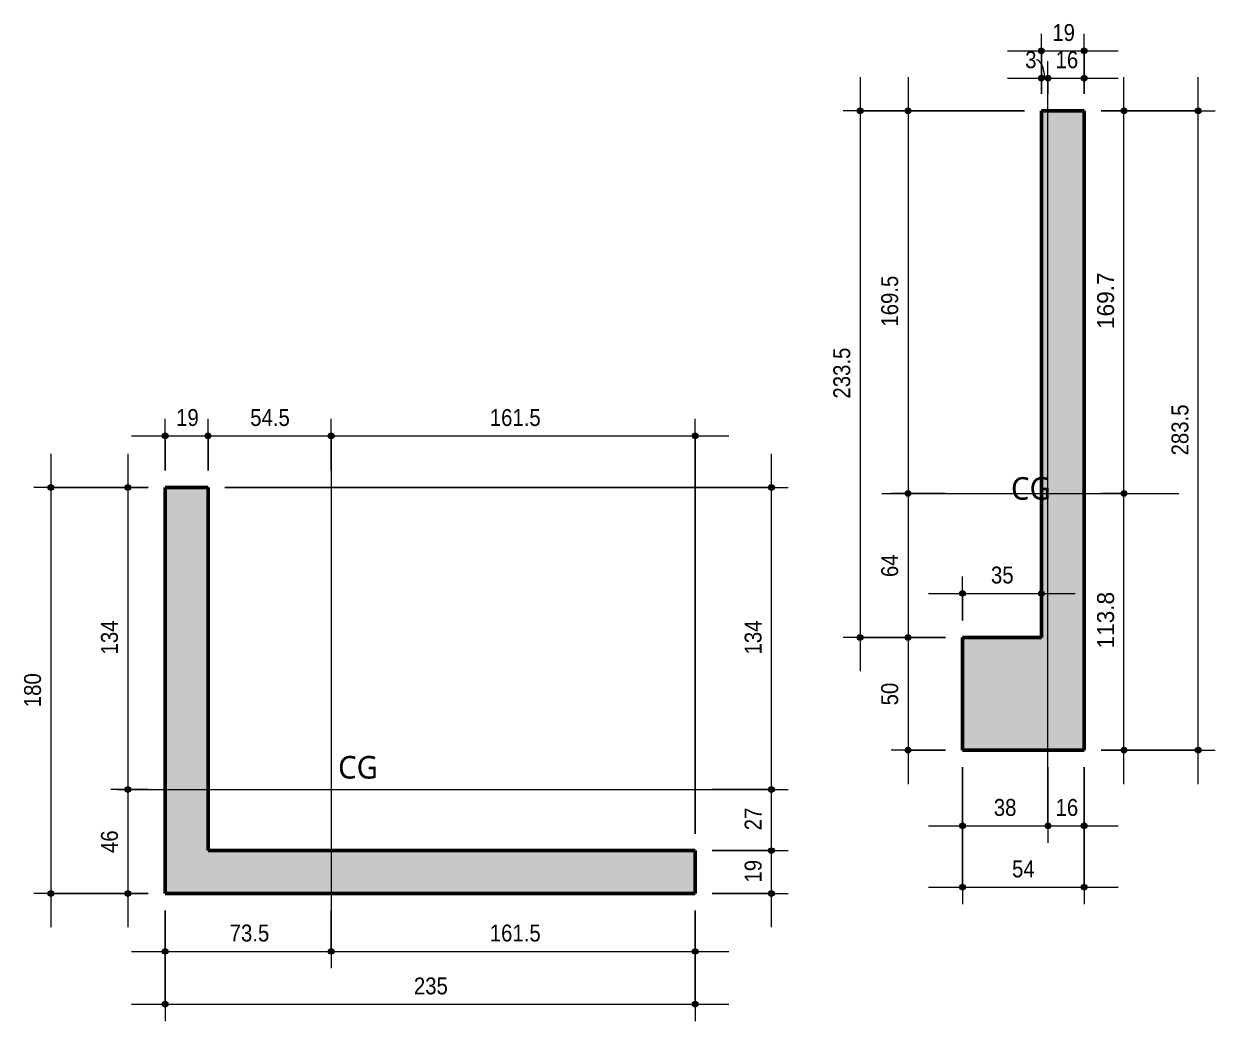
# Model space of a CAD drawing. Header units: centimetres. Extents: x -1968 to 25888, y -1244 to 84208.
# Drawn here: x 5383 to 5912, y 270 to 712 of the extents above; entities that cross this region are included whole.
import ezdxf

# ---------------------------------------------------------------- set-up
doc = ezdxf.new("R2010")
doc.units = ezdxf.units.CM
doc.linetypes.add('Hidden 1_5', pattern=[0.22, 0.15, -0.07])
for name, color, linetype, lineweight in [('A-ANNO-DIMS', 7, 'Continuous', 9), ('A-ANNO-DIMS-50', 7, 'Continuous', 9), ('G-ANNO-TEXT', 7, 'Continuous', 9), ('S-COLS', 7, 'Continuous', 18)]:
    doc.layers.add(name, color=color, linetype=linetype, lineweight=lineweight)
doc.layers.add('A-DETL', color=7, linetype='Continuous', lineweight=18, true_color=0x00a600)
doc.styles.add('Fira Sans', font='', dxfattribs={"width": 0.9, "height": 7.5})
doc.styles.add('Fira Sans_2', font='', dxfattribs={"height": 7.5})
doc.styles.add('Gadugi', font='gadugi.ttf', dxfattribs={"height": 10})
doc.styles.get('Fira Sans').set_extended_font_data('Fira Sans')
doc.styles.get('Fira Sans_2').set_extended_font_data('Fira Sans')
doc.dimstyles.new('PED_R80_1_5mm_ACIMA_As_ESQ__DEC_R00', dxfattribs={"dimscale": 30.48, "dimtxt": 10.229846, "dimasz": 0.328084, "dimexe": 0.246063, "dimexo": 0.246063, "dimgap": 0.049213, "dimtad": 1, "dimdec": 1, "dimrnd": 0.1, "dimdsep": 46, "dimtxsty": 'Fira Sans_2', "dimblk1": 'DOTSMALL', "dimblk2": 'DOTSMALL', "dimsah": 1, "dimcen": 0.09, "dimdle": 0.492126, "dimazin": 0, "dimtfac": 1, "dimtdec": 4, "dimtix": 1, "dimtmove": 0, "dimatfit": 3, "dimfxl": 1, "dimtvp": 1, "dimtolj": 1, "dimtzin": 0, "dimarcsym": 2})
doc.dimstyles.new('PED_R80_1_5mm_ACIMA_As_ESQ__R00_2', dxfattribs={"dimscale": 30.48, "dimtxt": 10.229846, "dimasz": 0.328084, "dimexe": 0.246063, "dimexo": 0.246063, "dimgap": 0.049213, "dimtad": 1, "dimdec": 1, "dimrnd": 0.5, "dimdsep": 46, "dimtxsty": 'Fira Sans', "dimblk1": 'DOTSMALL', "dimblk2": 'DOTSMALL', "dimsah": 1, "dimcen": 0.09, "dimdle": 0.492126, "dimazin": 0, "dimtfac": 1, "dimtdec": 4, "dimtix": 1, "dimtmove": 1, "dimatfit": 3, "dimfxl": 1, "dimtvp": 1, "dimtolj": 1, "dimtzin": 0, "dimarcsym": 2})
doc.dimstyles.new('PED_R80_1_5mm_ACIMA_As_ESQ__R00_3', dxfattribs={"dimscale": 30.48, "dimtxt": 10.229846, "dimasz": 0.328084, "dimexe": 0.246063, "dimexo": 0.246063, "dimgap": 0.049213, "dimtad": 1, "dimdec": 1, "dimrnd": 0.5, "dimdsep": 46, "dimtxsty": 'Fira Sans', "dimblk1": 'DOTSMALL', "dimblk2": 'DOTSMALL', "dimsah": 1, "dimcen": 0.09, "dimdle": 0.492126, "dimazin": 0, "dimtfac": 1, "dimtdec": 4, "dimtix": 1, "dimtmove": 0, "dimatfit": 3, "dimfxl": 1, "dimtvp": 1, "dimtolj": 1, "dimtzin": 0, "dimarcsym": 2})

# ---------------------------------------------------------------- blocks, each defined once
blk = doc.blocks.new('DIMBLOCK325-DT100 - DETALHE P3')
at = {"layer": 'A-ANNO-DIMS-50', "true_color": 0x000032}
h = blk.add_hatch(color=178, dxfattribs=at)
edge = h.paths.add_edge_path(flags=0)
edge.add_arc((5395.23, 506.75), 1.25, 0, 360)
h = blk.add_hatch(color=178, dxfattribs=at)
edge = h.paths.add_edge_path(flags=0)
edge.add_arc((5395.23, 326.75), 1.25, 0, 360)
at = {"layer": 'A-ANNO-DIMS-50', "color": 178, "true_color": 0x000032}
for p, q in [((5395.23, 521.75), (5395.23, 311.75)), ((5438.41, 506.75), (5387.73, 506.75)), ((5395.23, 506.75), (5438.41, 506.75)), ((5438.41, 326.75), (5387.73, 326.75)), ((5395.23, 326.75), (5438.41, 326.75))]:
    blk.add_line(p, q, dxfattribs=at)
for centre in [(5395.23, 506.75), (5395.23, 326.75)]:
    blk.add_circle(centre, 1.25, dxfattribs=at)
at = {"layer": 'A-ANNO-DIMS-50', "color": 0, "insert": (5383.34, 409.34), "char_height": 7.5, "width": 17.7842, "attachment_point": 1, "rotation": 90, "line_spacing_factor": 1.049215, "style": 'Fira Sans'}
blk.add_mtext('180', dxfattribs=at)
blk = doc.blocks.new('_DotSmall')
at = {"color": 0, "linetype": 'ByBlock', "const_width": 0.5}
blk.add_lwpolyline([(-0.0625, 0, 1), (0.0625, 0, 1)], format="xyb", close=True, dxfattribs=at)
blk = doc.blocks.new('DIMBLOCK326-DT100 - DETALHE P3')
at = {"layer": 'A-ANNO-DIMS-50', "true_color": 0x000032}
h = blk.add_hatch(color=178, dxfattribs=at)
edge = h.paths.add_edge_path(flags=0)
edge.add_arc((5429.33, 506.75), 1.25, 0, 360)
h = blk.add_hatch(color=178, dxfattribs=at)
edge = h.paths.add_edge_path(flags=0)
edge.add_arc((5429.33, 372.84), 1.25, 0, 360)
at = {"layer": 'A-ANNO-DIMS-50', "color": 178, "true_color": 0x000032}
for p, q in [((5429.33, 521.75), (5429.33, 372.84)), ((5438.41, 506.75), (5421.83, 506.75)), ((5429.33, 506.75), (5438.41, 506.75)), ((5438.41, 372.84), (5421.83, 372.84)), ((5429.33, 372.84), (5438.41, 372.84))]:
    blk.add_line(p, q, dxfattribs=at)
for centre in [(5429.33, 506.75), (5429.33, 372.84)]:
    blk.add_circle(centre, 1.25, dxfattribs=at)
at = {"layer": 'A-ANNO-DIMS-50', "color": 0, "insert": (5417.44, 432.71), "char_height": 7.5, "width": 16.9973, "attachment_point": 1, "rotation": 90, "line_spacing_factor": 1.049215, "style": 'Fira Sans'}
blk.add_mtext('134', dxfattribs=at)
blk = doc.blocks.new('DIMBLOCK327-DT100 - DETALHE P3')
at = {"layer": 'A-ANNO-DIMS-50', "true_color": 0x000032}
h = blk.add_hatch(color=178, dxfattribs=at)
edge = h.paths.add_edge_path(flags=0)
edge.add_arc((5429.33, 372.84), 1.25, 0, 360)
h = blk.add_hatch(color=178, dxfattribs=at)
edge = h.paths.add_edge_path(flags=0)
edge.add_arc((5429.33, 326.75), 1.25, 0, 360)
at = {"layer": 'A-ANNO-DIMS-50', "color": 178, "true_color": 0x000032}
for p, q in [((5438.41, 372.84), (5421.83, 372.84)), ((5429.33, 372.84), (5429.33, 311.75)), ((5429.33, 372.84), (5438.41, 372.84)), ((5438.41, 326.75), (5421.83, 326.75)), ((5429.33, 326.75), (5438.41, 326.75))]:
    blk.add_line(p, q, dxfattribs=at)
for centre in [(5429.33, 372.84), (5429.33, 326.75)]:
    blk.add_circle(centre, 1.25, dxfattribs=at)
at = {"layer": 'A-ANNO-DIMS-50', "color": 0, "insert": (5417.44, 344.68), "char_height": 7.5, "width": 12.2758, "attachment_point": 1, "rotation": 90, "line_spacing_factor": 1.049215, "style": 'Fira Sans'}
blk.add_mtext('46', dxfattribs=at)
blk = doc.blocks.new('DIMBLOCK328-DT100 - DETALHE P3')
at = {"layer": 'A-ANNO-DIMS-50', "true_color": 0x000032}
h = blk.add_hatch(color=178, dxfattribs=at)
edge = h.paths.add_edge_path(flags=0)
edge.add_arc((5445.91, 277.63), 1.25, 0, 360)
h = blk.add_hatch(color=178, dxfattribs=at)
edge = h.paths.add_edge_path(flags=0)
edge.add_arc((5680.91, 277.63), 1.25, 0, 360)
at = {"layer": 'A-ANNO-DIMS-50', "color": 178, "true_color": 0x000032}
for p, q in [((5445.91, 319.25), (5445.91, 270.13)), ((5445.91, 277.63), (5445.91, 319.25)), ((5680.91, 319.25), (5680.91, 270.13)), ((5680.91, 277.63), (5680.91, 319.25)), ((5430.91, 277.63), (5695.91, 277.63))]:
    blk.add_line(p, q, dxfattribs=at)
for centre in [(5445.91, 277.63), (5680.91, 277.63)]:
    blk.add_circle(centre, 1.25, dxfattribs=at)
at = {"layer": 'A-ANNO-DIMS-50', "color": 0, "insert": (5556.2, 289.51), "char_height": 7.5, "width": 17.312, "attachment_point": 1, "line_spacing_factor": 1.049215, "style": 'Fira Sans'}
blk.add_mtext('235', dxfattribs=at)
blk = doc.blocks.new('DIMBLOCK329-DT100 - DETALHE P3')
at = {"layer": 'A-ANNO-DIMS-50', "true_color": 0x000032}
h = blk.add_hatch(color=178, dxfattribs=at)
edge = h.paths.add_edge_path(flags=0)
edge.add_arc((5445.91, 301.07), 1.25, 0, 360)
h = blk.add_hatch(color=178, dxfattribs=at)
edge = h.paths.add_edge_path(flags=0)
edge.add_arc((5519.5, 301.07), 1.25, 0, 360)
at = {"layer": 'A-ANNO-DIMS-50', "color": 178, "true_color": 0x000032}
for p, q in [((5445.91, 319.25), (5445.91, 293.57)), ((5445.91, 301.07), (5445.91, 319.25)), ((5519.5, 319.25), (5519.5, 293.57)), ((5519.5, 301.07), (5519.5, 319.25)), ((5430.91, 301.07), (5519.5, 301.07))]:
    blk.add_line(p, q, dxfattribs=at)
for centre in [(5445.91, 301.07), (5519.5, 301.07)]:
    blk.add_circle(centre, 1.25, dxfattribs=at)
at = {"layer": 'A-ANNO-DIMS-50', "color": 0, "insert": (5474.51, 312.96), "char_height": 7.5, "width": 19.6728, "attachment_point": 1, "line_spacing_factor": 1.049215, "style": 'Fira Sans'}
blk.add_mtext('73.5', dxfattribs=at)
blk = doc.blocks.new('DIMBLOCK330-DT100 - DETALHE P3')
at = {"layer": 'A-ANNO-DIMS-50', "true_color": 0x000032}
h = blk.add_hatch(color=178, dxfattribs=at)
edge = h.paths.add_edge_path(flags=0)
edge.add_arc((5519.5, 301.07), 1.25, 0, 360)
h = blk.add_hatch(color=178, dxfattribs=at)
edge = h.paths.add_edge_path(flags=0)
edge.add_arc((5680.91, 301.07), 1.25, 0, 360)
at = {"layer": 'A-ANNO-DIMS-50', "color": 178, "true_color": 0x000032}
for p, q in [((5519.5, 319.25), (5519.5, 293.57)), ((5519.5, 301.07), (5519.5, 319.25)), ((5680.91, 319.25), (5680.91, 293.57)), ((5680.91, 301.07), (5680.91, 319.25)), ((5519.5, 301.07), (5695.91, 301.07))]:
    blk.add_line(p, q, dxfattribs=at)
for centre in [(5519.5, 301.07), (5680.91, 301.07)]:
    blk.add_circle(centre, 1.25, dxfattribs=at)
at = {"layer": 'A-ANNO-DIMS-50', "color": 0, "insert": (5589.85, 312.96), "char_height": 7.5, "width": 24.8664, "attachment_point": 1, "line_spacing_factor": 1.049215, "style": 'Fira Sans'}
blk.add_mtext('161.5', dxfattribs=at)
blk = doc.blocks.new('DIMBLOCK331-DT100 - DETALHE P3')
at = {"layer": 'A-ANNO-DIMS-50', "true_color": 0x000032}
h = blk.add_hatch(color=178, dxfattribs=at)
edge = h.paths.add_edge_path(flags=0)
edge.add_arc((5445.91, 529.64), 1.25, 0, 360)
h = blk.add_hatch(color=178, dxfattribs=at)
edge = h.paths.add_edge_path(flags=0)
edge.add_arc((5464.91, 529.64), 1.25, 0, 360)
at = {"layer": 'A-ANNO-DIMS-50', "color": 178, "true_color": 0x000032}
for p, q in [((5445.91, 514.25), (5445.91, 537.14)), ((5464.91, 514.25), (5464.91, 537.14)), ((5430.91, 529.64), (5464.91, 529.64)), ((5445.91, 529.64), (5445.91, 514.25)), ((5464.91, 529.64), (5464.91, 514.25))]:
    blk.add_line(p, q, dxfattribs=at)
for centre in [(5445.91, 529.64), (5464.91, 529.64)]:
    blk.add_circle(centre, 1.25, dxfattribs=at)
at = {"layer": 'A-ANNO-DIMS-50', "color": 0, "insert": (5450.76, 541.53), "char_height": 7.5, "width": 11.1741, "attachment_point": 1, "line_spacing_factor": 1.049215, "style": 'Fira Sans'}
blk.add_mtext('19', dxfattribs=at)
blk = doc.blocks.new('DIMBLOCK332-DT100 - DETALHE P3')
at = {"layer": 'A-ANNO-DIMS-50', "true_color": 0x000032}
h = blk.add_hatch(color=178, dxfattribs=at)
edge = h.paths.add_edge_path(flags=0)
edge.add_arc((5464.91, 529.64), 1.25, 0, 360)
h = blk.add_hatch(color=178, dxfattribs=at)
edge = h.paths.add_edge_path(flags=0)
edge.add_arc((5519.5, 529.64), 1.25, 0, 360)
at = {"layer": 'A-ANNO-DIMS-50', "color": 178, "true_color": 0x000032}
for p, q in [((5464.91, 514.25), (5464.91, 537.14)), ((5519.5, 514.25), (5519.5, 537.14)), ((5464.91, 529.64), (5519.5, 529.64)), ((5464.91, 529.64), (5464.91, 514.25)), ((5519.5, 529.64), (5519.5, 514.25))]:
    blk.add_line(p, q, dxfattribs=at)
for centre in [(5464.91, 529.64), (5519.5, 529.64)]:
    blk.add_circle(centre, 1.25, dxfattribs=at)
at = {"layer": 'A-ANNO-DIMS-50', "color": 0, "insert": (5483.62, 541.53), "char_height": 7.5, "width": 20.6171, "attachment_point": 1, "line_spacing_factor": 1.049215, "style": 'Fira Sans'}
blk.add_mtext('54.5', dxfattribs=at)
blk = doc.blocks.new('DIMBLOCK333-DT100 - DETALHE P3')
at = {"layer": 'A-ANNO-DIMS-50', "true_color": 0x000032}
h = blk.add_hatch(color=178, dxfattribs=at)
edge = h.paths.add_edge_path(flags=0)
edge.add_arc((5519.5, 529.64), 1.25, 0, 360)
h = blk.add_hatch(color=178, dxfattribs=at)
edge = h.paths.add_edge_path(flags=0)
edge.add_arc((5680.91, 529.64), 1.25, 0, 360)
at = {"layer": 'A-ANNO-DIMS-50', "color": 178, "true_color": 0x000032}
for p, q in [((5519.5, 514.25), (5519.5, 537.14)), ((5680.91, 353.25), (5680.91, 537.14)), ((5519.5, 529.64), (5695.91, 529.64)), ((5519.5, 529.64), (5519.5, 514.25)), ((5680.91, 529.64), (5680.91, 353.25))]:
    blk.add_line(p, q, dxfattribs=at)
for centre in [(5519.5, 529.64), (5680.91, 529.64)]:
    blk.add_circle(centre, 1.25, dxfattribs=at)
at = {"layer": 'A-ANNO-DIMS-50', "color": 0, "insert": (5589.85, 541.53), "char_height": 7.5, "width": 24.8664, "attachment_point": 1, "line_spacing_factor": 1.049215, "style": 'Fira Sans'}
blk.add_mtext('161.5', dxfattribs=at)
blk = doc.blocks.new('DIMBLOCK334-DT100 - DETALHE P3')
at = {"layer": 'A-ANNO-DIMS-50', "true_color": 0x000032}
h = blk.add_hatch(color=178, dxfattribs=at)
edge = h.paths.add_edge_path(flags=0)
edge.add_arc((5714.74, 345.75), 1.25, 0, 360)
h = blk.add_hatch(color=178, dxfattribs=at)
edge = h.paths.add_edge_path(flags=0)
edge.add_arc((5714.74, 326.75), 1.25, 0, 360)
at = {"layer": 'A-ANNO-DIMS-50', "color": 178, "true_color": 0x000032}
for p, q in [((5688.41, 345.75), (5722.24, 345.75)), ((5714.74, 345.75), (5688.41, 345.75)), ((5714.74, 311.75), (5714.74, 345.75)), ((5688.41, 326.75), (5722.24, 326.75)), ((5714.74, 326.75), (5688.41, 326.75))]:
    blk.add_line(p, q, dxfattribs=at)
for centre in [(5714.74, 345.75), (5714.74, 326.75)]:
    blk.add_circle(centre, 1.25, dxfattribs=at)
at = {"layer": 'A-ANNO-DIMS-50', "color": 0, "insert": (5702.86, 331.59), "char_height": 7.5, "width": 11.1741, "attachment_point": 1, "rotation": 90, "line_spacing_factor": 1.049215, "style": 'Fira Sans'}
blk.add_mtext('19', dxfattribs=at)
blk = doc.blocks.new('DIMBLOCK335-DT100 - DETALHE P3')
at = {"layer": 'A-ANNO-DIMS-50', "true_color": 0x000032}
h = blk.add_hatch(color=178, dxfattribs=at)
edge = h.paths.add_edge_path(flags=0)
edge.add_arc((5714.74, 372.84), 1.25, 0, 360)
h = blk.add_hatch(color=178, dxfattribs=at)
edge = h.paths.add_edge_path(flags=0)
edge.add_arc((5714.74, 345.75), 1.25, 0, 360)
at = {"layer": 'A-ANNO-DIMS-50', "color": 178, "true_color": 0x000032}
for p, q in [((5688.41, 372.84), (5722.24, 372.84)), ((5714.74, 372.84), (5688.41, 372.84)), ((5714.74, 345.75), (5714.74, 372.84)), ((5688.41, 345.75), (5722.24, 345.75)), ((5714.74, 345.75), (5688.41, 345.75))]:
    blk.add_line(p, q, dxfattribs=at)
for centre in [(5714.74, 372.84), (5714.74, 345.75)]:
    blk.add_circle(centre, 1.25, dxfattribs=at)
at = {"layer": 'A-ANNO-DIMS-50', "color": 0, "insert": (5702.86, 354.77), "char_height": 7.5, "width": 10.8594, "attachment_point": 1, "rotation": 90, "line_spacing_factor": 1.049215, "style": 'Fira Sans'}
blk.add_mtext('27', dxfattribs=at)
blk = doc.blocks.new('DIMBLOCK336-DT100 - DETALHE P3')
at = {"layer": 'A-ANNO-DIMS-50', "true_color": 0x000032}
h = blk.add_hatch(color=178, dxfattribs=at)
edge = h.paths.add_edge_path(flags=0)
edge.add_arc((5714.74, 506.75), 1.25, 0, 360)
h = blk.add_hatch(color=178, dxfattribs=at)
edge = h.paths.add_edge_path(flags=0)
edge.add_arc((5714.74, 372.84), 1.25, 0, 360)
at = {"layer": 'A-ANNO-DIMS-50', "color": 178, "true_color": 0x000032}
for p, q in [((5714.74, 372.84), (5714.74, 521.75)), ((5472.41, 506.75), (5722.24, 506.75)), ((5714.74, 506.75), (5472.41, 506.75)), ((5688.41, 372.84), (5722.24, 372.84)), ((5714.74, 372.84), (5688.41, 372.84))]:
    blk.add_line(p, q, dxfattribs=at)
for centre in [(5714.74, 506.75), (5714.74, 372.84)]:
    blk.add_circle(centre, 1.25, dxfattribs=at)
at = {"layer": 'A-ANNO-DIMS-50', "color": 0, "insert": (5702.86, 432.71), "char_height": 7.5, "width": 16.9973, "attachment_point": 1, "rotation": 90, "line_spacing_factor": 1.049215, "style": 'Fira Sans'}
blk.add_mtext('134', dxfattribs=at)
blk = doc.blocks.new('DIMBLOCK337-DT101 - DETALHE P4')
at = {"layer": 'A-ANNO-DIMS-50', "true_color": 0x000032}
h = blk.add_hatch(color=178, dxfattribs=at)
edge = h.paths.add_edge_path(flags=0)
edge.add_arc((5799.45, 329.52), 1.25, 0, 360)
h = blk.add_hatch(color=178, dxfattribs=at)
edge = h.paths.add_edge_path(flags=0)
edge.add_arc((5853.45, 329.52), 1.25, 0, 360)
at = {"layer": 'A-ANNO-DIMS-50', "color": 178, "true_color": 0x000032}
for p, q in [((5799.45, 382.75), (5799.45, 322.02)), ((5799.45, 329.52), (5799.45, 382.75)), ((5853.45, 382.75), (5853.45, 322.02)), ((5853.45, 329.52), (5853.45, 382.75)), ((5784.45, 329.52), (5868.45, 329.52))]:
    blk.add_line(p, q, dxfattribs=at)
for centre in [(5799.45, 329.52), (5853.45, 329.52)]:
    blk.add_circle(centre, 1.25, dxfattribs=at)
at = {"layer": 'A-ANNO-DIMS-50', "color": 0, "insert": (5821.46, 341.41), "char_height": 7.5, "width": 11.9611, "attachment_point": 1, "line_spacing_factor": 1.049215, "style": 'Fira Sans'}
blk.add_mtext('54', dxfattribs=at)
blk = doc.blocks.new('DIMBLOCK338-DT101 - DETALHE P4')
at = {"layer": 'A-ANNO-DIMS-50', "true_color": 0x000032}
h = blk.add_hatch(color=178, dxfattribs=at)
edge = h.paths.add_edge_path(flags=0)
edge.add_arc((5799.45, 356.76), 1.25, 0, 360)
h = blk.add_hatch(color=178, dxfattribs=at)
edge = h.paths.add_edge_path(flags=0)
edge.add_arc((5837.36, 356.76), 1.25, 0, 360)
at = {"layer": 'A-ANNO-DIMS-50', "color": 178, "true_color": 0x000032}
for p, q in [((5799.45, 382.75), (5799.45, 349.26)), ((5799.45, 356.76), (5799.45, 382.75)), ((5837.36, 382.75), (5837.36, 349.26)), ((5837.36, 356.76), (5837.36, 382.75)), ((5784.45, 356.76), (5837.36, 356.76))]:
    blk.add_line(p, q, dxfattribs=at)
for centre in [(5799.45, 356.76), (5837.36, 356.76)]:
    blk.add_circle(centre, 1.25, dxfattribs=at)
at = {"layer": 'A-ANNO-DIMS-50', "color": 0, "insert": (5813.35, 368.65), "char_height": 7.5, "width": 12.1184, "attachment_point": 1, "line_spacing_factor": 1.049215, "style": 'Fira Sans'}
blk.add_mtext('38', dxfattribs=at)
blk = doc.blocks.new('DIMBLOCK339-DT101 - DETALHE P4')
at = {"layer": 'A-ANNO-DIMS-50', "true_color": 0x000032}
h = blk.add_hatch(color=178, dxfattribs=at)
edge = h.paths.add_edge_path(flags=0)
edge.add_arc((5837.36, 356.76), 1.25, 0, 360)
h = blk.add_hatch(color=178, dxfattribs=at)
edge = h.paths.add_edge_path(flags=0)
edge.add_arc((5853.45, 356.76), 1.25, 0, 360)
at = {"layer": 'A-ANNO-DIMS-50', "color": 178, "true_color": 0x000032}
for p, q in [((5837.36, 382.75), (5837.36, 349.26)), ((5837.36, 356.76), (5837.36, 382.75)), ((5853.45, 382.75), (5853.45, 349.26)), ((5853.45, 356.76), (5853.45, 382.75)), ((5837.36, 356.76), (5868.45, 356.76))]:
    blk.add_line(p, q, dxfattribs=at)
for centre in [(5837.36, 356.76), (5853.45, 356.76)]:
    blk.add_circle(centre, 1.25, dxfattribs=at)
at = {"layer": 'A-ANNO-DIMS-50', "color": 0, "insert": (5840.74, 368.65), "char_height": 7.5, "width": 11.1741, "attachment_point": 1, "line_spacing_factor": 1.049215, "style": 'Fira Sans'}
blk.add_mtext('16', dxfattribs=at)
blk = doc.blocks.new('DIMBLOCK340-DT101 - DETALHE P4')
at = {"layer": 'A-ANNO-DIMS-50', "true_color": 0x000032}
h = blk.add_hatch(color=178, dxfattribs=at)
edge = h.paths.add_edge_path(flags=0)
edge.add_arc((5904.02, 673.75), 1.25, 0, 360)
h = blk.add_hatch(color=178, dxfattribs=at)
edge = h.paths.add_edge_path(flags=0)
edge.add_arc((5904.02, 390.25), 1.25, 0, 360)
at = {"layer": 'A-ANNO-DIMS-50', "color": 178, "true_color": 0x000032}
for p, q in [((5904.02, 375.25), (5904.02, 688.75)), ((5860.95, 673.75), (5911.52, 673.75)), ((5904.02, 673.75), (5860.95, 673.75)), ((5860.95, 390.25), (5911.52, 390.25)), ((5904.02, 390.25), (5860.95, 390.25))]:
    blk.add_line(p, q, dxfattribs=at)
for centre in [(5904.02, 673.75), (5904.02, 390.25)]:
    blk.add_circle(centre, 1.25, dxfattribs=at)
at = {"layer": 'A-ANNO-DIMS-50', "color": 0, "insert": (5892.14, 520.98), "char_height": 7.5, "width": 26.4402, "attachment_point": 1, "rotation": 90, "line_spacing_factor": 1.049215, "style": 'Fira Sans'}
blk.add_mtext('283.5', dxfattribs=at)
blk = doc.blocks.new('DIMBLOCK341-DT101 - DETALHE P4')
at = {"layer": 'A-ANNO-DIMS-50'}
h = blk.add_hatch(color=256, dxfattribs=at)
edge = h.paths.add_edge_path(flags=0)
edge.add_arc((5871.07, 504.05), 1.25, 0, 360)
h = blk.add_hatch(color=256, dxfattribs=at)
edge = h.paths.add_edge_path(flags=0)
edge.add_arc((5871.07, 390.25), 1.25, 0, 360)
for p, q in [((5860.95, 504.05), (5878.57, 504.05)), ((5871.07, 504.05), (5860.95, 504.05)), ((5871.07, 375.25), (5871.07, 504.05)), ((5860.95, 390.25), (5878.57, 390.25)), ((5871.07, 390.25), (5860.95, 390.25))]:
    blk.add_line(p, q, dxfattribs=at)
for centre in [(5871.07, 504.05), (5871.07, 390.25)]:
    blk.add_circle(centre, 1.25, dxfattribs=at)
at = {"layer": 'A-ANNO-DIMS-50', "color": 0, "insert": (5859.18, 435.35), "char_height": 7.5, "width": 28.3288, "attachment_point": 1, "rotation": 90, "line_spacing_factor": 1.049215, "style": 'Fira Sans_2'}
blk.add_mtext('113.8', dxfattribs=at)
blk = doc.blocks.new('DIMBLOCK342-DT101 - DETALHE P4')
at = {"layer": 'A-ANNO-DIMS-50'}
h = blk.add_hatch(color=256, dxfattribs=at)
edge = h.paths.add_edge_path(flags=0)
edge.add_arc((5871.07, 673.75), 1.25, 0, 360)
h = blk.add_hatch(color=256, dxfattribs=at)
edge = h.paths.add_edge_path(flags=0)
edge.add_arc((5871.07, 504.05), 1.25, 0, 360)
for p, q in [((5871.07, 504.05), (5871.07, 688.75)), ((5860.95, 673.75), (5878.57, 673.75)), ((5871.07, 673.75), (5860.95, 673.75)), ((5860.95, 504.05), (5878.57, 504.05)), ((5871.07, 504.05), (5860.95, 504.05))]:
    blk.add_line(p, q, dxfattribs=at)
for centre in [(5871.07, 673.75), (5871.07, 504.05)]:
    blk.add_circle(centre, 1.25, dxfattribs=at)
at = {"layer": 'A-ANNO-DIMS-50', "color": 0, "insert": (5859.18, 577.03), "char_height": 7.5, "width": 28.4862, "attachment_point": 1, "rotation": 90, "line_spacing_factor": 1.049215, "style": 'Fira Sans_2'}
blk.add_mtext('169.7', dxfattribs=at)
blk = doc.blocks.new('DIMBLOCK343-DT101 - DETALHE P4')
at = {"layer": 'A-ANNO-DIMS-50', "true_color": 0x000032}
h = blk.add_hatch(color=178, dxfattribs=at)
edge = h.paths.add_edge_path(flags=0)
edge.add_arc((5775.31, 673.75), 1.25, 0, 360)
h = blk.add_hatch(color=178, dxfattribs=at)
edge = h.paths.add_edge_path(flags=0)
edge.add_arc((5775.31, 504.05), 1.25, 0, 360)
at = {"layer": 'A-ANNO-DIMS-50', "color": 178, "true_color": 0x000032}
for p, q in [((5775.31, 688.75), (5775.31, 504.05)), ((5826.95, 673.75), (5767.81, 673.75)), ((5775.31, 673.75), (5826.95, 673.75)), ((5791.95, 504.05), (5767.81, 504.05)), ((5775.31, 504.05), (5791.95, 504.05))]:
    blk.add_line(p, q, dxfattribs=at)
for centre in [(5775.31, 673.75), (5775.31, 504.05)]:
    blk.add_circle(centre, 1.25, dxfattribs=at)
at = {"layer": 'A-ANNO-DIMS-50', "color": 0, "insert": (5763.43, 578.08), "char_height": 7.5, "width": 25.9681, "attachment_point": 1, "rotation": 90, "line_spacing_factor": 1.049215, "style": 'Fira Sans'}
blk.add_mtext('169.5', dxfattribs=at)
blk = doc.blocks.new('DIMBLOCK344-DT101 - DETALHE P4')
at = {"layer": 'A-ANNO-DIMS-50', "true_color": 0x000032}
h = blk.add_hatch(color=178, dxfattribs=at)
edge = h.paths.add_edge_path(flags=0)
edge.add_arc((5775.31, 504.05), 1.25, 0, 360)
h = blk.add_hatch(color=178, dxfattribs=at)
edge = h.paths.add_edge_path(flags=0)
edge.add_arc((5775.31, 440.25), 1.25, 0, 360)
at = {"layer": 'A-ANNO-DIMS-50', "color": 178, "true_color": 0x000032}
for p, q in [((5791.95, 504.05), (5767.81, 504.05)), ((5775.31, 504.05), (5775.31, 440.25)), ((5775.31, 504.05), (5791.95, 504.05)), ((5791.95, 440.25), (5767.81, 440.25)), ((5775.31, 440.25), (5791.95, 440.25))]:
    blk.add_line(p, q, dxfattribs=at)
for centre in [(5775.31, 504.05), (5775.31, 440.25)]:
    blk.add_circle(centre, 1.25, dxfattribs=at)
at = {"layer": 'A-ANNO-DIMS-50', "color": 0, "insert": (5763.43, 467.04), "char_height": 7.5, "width": 12.2758, "attachment_point": 1, "rotation": 90, "line_spacing_factor": 1.049215, "style": 'Fira Sans'}
blk.add_mtext('64', dxfattribs=at)
blk = doc.blocks.new('DIMBLOCK345-DT101 - DETALHE P4')
at = {"layer": 'A-ANNO-DIMS-50', "true_color": 0x000032}
h = blk.add_hatch(color=178, dxfattribs=at)
edge = h.paths.add_edge_path(flags=0)
edge.add_arc((5775.31, 440.25), 1.25, 0, 360)
h = blk.add_hatch(color=178, dxfattribs=at)
edge = h.paths.add_edge_path(flags=0)
edge.add_arc((5775.31, 390.25), 1.25, 0, 360)
at = {"layer": 'A-ANNO-DIMS-50', "color": 178, "true_color": 0x000032}
for p, q in [((5791.95, 440.25), (5767.81, 440.25)), ((5775.31, 440.25), (5775.31, 375.25)), ((5775.31, 440.25), (5791.95, 440.25)), ((5791.95, 390.25), (5767.81, 390.25)), ((5775.31, 390.25), (5791.95, 390.25))]:
    blk.add_line(p, q, dxfattribs=at)
for centre in [(5775.31, 440.25), (5775.31, 390.25)]:
    blk.add_circle(centre, 1.25, dxfattribs=at)
at = {"layer": 'A-ANNO-DIMS-50', "color": 0, "insert": (5763.43, 410.14), "char_height": 7.5, "width": 12.2758, "attachment_point": 1, "rotation": 90, "line_spacing_factor": 1.049215, "style": 'Fira Sans'}
blk.add_mtext('50', dxfattribs=at)
blk = doc.blocks.new('DIMBLOCK346-DT101 - DETALHE P4')
at = {"layer": 'A-ANNO-DIMS-50', "true_color": 0x000032}
h = blk.add_hatch(color=178, dxfattribs=at)
edge = h.paths.add_edge_path(flags=0)
edge.add_arc((5834.45, 688.28), 1.25, 0, 360)
h = blk.add_hatch(color=178, dxfattribs=at)
edge = h.paths.add_edge_path(flags=0)
edge.add_arc((5837.36, 688.28), 1.25, 0, 360)
at = {"layer": 'A-ANNO-DIMS-50', "color": 178, "true_color": 0x000032}
for p, q in [((5834.45, 681.25), (5834.45, 695.78)), ((5837.36, 681.25), (5837.36, 695.78)), ((5819.45, 688.28), (5837.36, 688.28)), ((5834.45, 688.28), (5834.45, 681.25)), ((5837.36, 688.28), (5837.36, 681.25))]:
    blk.add_line(p, q, dxfattribs=at)
for centre in [(5834.45, 688.28), (5837.36, 688.28)]:
    blk.add_circle(centre, 1.25, dxfattribs=at)
blk.add_ellipse((5832.12, 688.28), major_axis=(0, 8.06), ratio=0.468645, start_param=4.712389, end_param=6.283185, dxfattribs=at)
at = {"layer": 'A-ANNO-DIMS-50', "color": 0, "insert": (5827.27, 700.17), "char_height": 7.5, "width": 5.8231, "attachment_point": 1, "line_spacing_factor": 1.049215, "style": 'Fira Sans'}
blk.add_mtext('3', dxfattribs=at)
blk = doc.blocks.new('DIMBLOCK347-DT101 - DETALHE P4')
at = {"layer": 'A-ANNO-DIMS-50', "true_color": 0x000032}
h = blk.add_hatch(color=178, dxfattribs=at)
edge = h.paths.add_edge_path(flags=0)
edge.add_arc((5837.36, 688.28), 1.25, 0, 360)
h = blk.add_hatch(color=178, dxfattribs=at)
edge = h.paths.add_edge_path(flags=0)
edge.add_arc((5853.45, 688.28), 1.25, 0, 360)
at = {"layer": 'A-ANNO-DIMS-50', "color": 178, "true_color": 0x000032}
for p, q in [((5837.36, 681.25), (5837.36, 695.78)), ((5853.45, 681.25), (5853.45, 695.78)), ((5837.36, 688.28), (5868.45, 688.28)), ((5837.36, 688.28), (5837.36, 681.25)), ((5853.45, 688.28), (5853.45, 681.25))]:
    blk.add_line(p, q, dxfattribs=at)
for centre in [(5837.36, 688.28), (5853.45, 688.28)]:
    blk.add_circle(centre, 1.25, dxfattribs=at)
at = {"layer": 'A-ANNO-DIMS-50', "color": 0, "insert": (5840.74, 700.17), "char_height": 7.5, "width": 11.1741, "attachment_point": 1, "line_spacing_factor": 1.049215, "style": 'Fira Sans'}
blk.add_mtext('16', dxfattribs=at)
blk = doc.blocks.new('DIMBLOCK348-DT101 - DETALHE P4')
at = {"layer": 'A-ANNO-DIMS-50', "true_color": 0x000032}
h = blk.add_hatch(color=178, dxfattribs=at)
edge = h.paths.add_edge_path(flags=0)
edge.add_arc((5834.45, 700.34), 1.25, 0, 360)
h = blk.add_hatch(color=178, dxfattribs=at)
edge = h.paths.add_edge_path(flags=0)
edge.add_arc((5853.45, 700.34), 1.25, 0, 360)
at = {"layer": 'A-ANNO-DIMS-50', "color": 178, "true_color": 0x000032}
for p, q in [((5834.45, 681.25), (5834.45, 707.84)), ((5853.45, 681.25), (5853.45, 707.84)), ((5819.45, 700.34), (5868.45, 700.34)), ((5834.45, 700.34), (5834.45, 681.25)), ((5853.45, 700.34), (5853.45, 681.25))]:
    blk.add_line(p, q, dxfattribs=at)
for centre in [(5834.45, 700.34), (5853.45, 700.34)]:
    blk.add_circle(centre, 1.25, dxfattribs=at)
at = {"layer": 'A-ANNO-DIMS-50', "color": 0, "insert": (5839.29, 712.23), "char_height": 7.5, "width": 11.1741, "attachment_point": 1, "line_spacing_factor": 1.049215, "style": 'Fira Sans'}
blk.add_mtext('19', dxfattribs=at)
blk = doc.blocks.new('DIMBLOCK349-DT101 - DETALHE P4')
at = {"layer": 'A-ANNO-DIMS-50', "true_color": 0x000032}
h = blk.add_hatch(color=178, dxfattribs=at)
edge = h.paths.add_edge_path(flags=0)
edge.add_arc((5799.45, 459.81), 1.25, 0, 360)
h = blk.add_hatch(color=178, dxfattribs=at)
edge = h.paths.add_edge_path(flags=0)
edge.add_arc((5834.45, 459.81), 1.25, 0, 360)
at = {"layer": 'A-ANNO-DIMS-50', "color": 178, "true_color": 0x000032}
for p, q in [((5799.45, 447.75), (5799.45, 467.31)), ((5834.45, 454.08), (5834.45, 467.31)), ((5784.45, 459.81), (5849.45, 459.81)), ((5799.45, 459.81), (5799.45, 447.75)), ((5834.45, 459.81), (5834.45, 454.08))]:
    blk.add_line(p, q, dxfattribs=at)
for centre in [(5799.45, 459.81), (5834.45, 459.81)]:
    blk.add_circle(centre, 1.25, dxfattribs=at)
at = {"layer": 'A-ANNO-DIMS-50', "color": 0, "insert": (5812.09, 471.7), "char_height": 7.5, "width": 11.6463, "attachment_point": 1, "line_spacing_factor": 1.049215, "style": 'Fira Sans'}
blk.add_mtext('35', dxfattribs=at)
blk = doc.blocks.new('DIMBLOCK350-DT101 - DETALHE P4')
at = {"layer": 'A-ANNO-DIMS-50', "true_color": 0x000032}
h = blk.add_hatch(color=178, dxfattribs=at)
edge = h.paths.add_edge_path(flags=0)
edge.add_arc((5754.06, 673.75), 1.25, 0, 360)
h = blk.add_hatch(color=178, dxfattribs=at)
edge = h.paths.add_edge_path(flags=0)
edge.add_arc((5754.06, 440.25), 1.25, 0, 360)
at = {"layer": 'A-ANNO-DIMS-50', "color": 178, "true_color": 0x000032}
for p, q in [((5754.06, 688.75), (5754.06, 425.25)), ((5826.95, 673.75), (5746.56, 673.75)), ((5754.06, 673.75), (5826.95, 673.75)), ((5791.95, 440.25), (5746.56, 440.25)), ((5754.06, 440.25), (5791.95, 440.25))]:
    blk.add_line(p, q, dxfattribs=at)
for centre in [(5754.06, 673.75), (5754.06, 440.25)]:
    blk.add_circle(centre, 1.25, dxfattribs=at)
at = {"layer": 'A-ANNO-DIMS-50', "color": 0, "insert": (5742.18, 546.18), "char_height": 7.5, "width": 25.9681, "attachment_point": 1, "rotation": 90, "line_spacing_factor": 1.049215, "style": 'Fira Sans'}
blk.add_mtext('233.5', dxfattribs=at)

msp = doc.modelspace()

# ---------------------------------------------------------------- hatches: boundary and pattern name
at = {"layer": 'S-COLS', "true_color": 0xc0c0c0}
for points in [[(5799.45, 390.25), (5853.45, 390.25), (5853.45, 673.75), (5834.45, 673.75), (5834.45, 440.25), (5799.45, 440.25)], [(5445.91, 326.75), (5680.91, 326.75), (5680.91, 345.75), (5464.91, 345.75), (5464.91, 506.75), (5445.91, 506.75), (5445.91, 345.75)]]:
    msp.add_hatch(color=9, dxfattribs=at).paths.add_polyline_path(points, flags=0)

# ---------------------------------------------------------------- linework, layer by layer
at = {"layer": 'A-DETL', "color": 7, "linetype": 'Hidden 1_5'}
for p, q in [((5837.36, 363.25), (5837.36, 693.25)), ((5519.5, 515.75), (5519.5, 313.75)), ((5763.75, 504.05), (5895.45, 504.05)), ((5424.91, 372.84), (5702.69, 372.84))]:
    msp.add_line(p, q, dxfattribs=at)
at = {"layer": 'S-COLS', "lineweight": 50}
for p, q in [((5834.45, 440.25), (5834.45, 673.75)), ((5834.45, 673.75), (5853.45, 673.75)), ((5853.45, 673.75), (5853.45, 390.25)), ((5445.91, 326.75), (5445.91, 506.75)), ((5445.91, 506.75), (5464.91, 506.75)), ((5464.91, 506.75), (5464.91, 345.75)), ((5799.45, 390.25), (5799.45, 440.25)), ((5799.45, 440.25), (5834.45, 440.25)), ((5853.45, 390.25), (5799.45, 390.25)), ((5464.91, 345.75), (5680.91, 345.75)), ((5680.91, 345.75), (5680.91, 326.75)), ((5680.91, 326.75), (5445.91, 326.75))]:
    msp.add_line(p, q, dxfattribs=at)

# ---------------------------------------------------------------- texts
at = {"layer": 'G-ANNO-TEXT', "char_height": 10, "width": 22.8481, "attachment_point": 1, "style": 'Gadugi'}
for insert in [(5820.96, 511.35), (5522.57, 387.7)]:
    msp.add_mtext('CG', dxfattribs=dict(at, insert=insert))

# ---------------------------------------------------------------- dimensions: what is measured, and where the dimension line sits
at = {"layer": 'A-ANNO-DIMS', "color": 178, "true_color": 0x000032}
for base, p1, p2, override, picture, middle in [((5853.45, 700.34), (5834.45, 673.75), (5853.45, 673.75), {"dimpost": '<>', "dimfxl": 19}, 'DIMBLOCK348-DT101 - DETALHE P4', (5843.95, 705.71)), ((5853.45, 688.28), (5837.36, 673.75), (5853.45, 673.75), {"dimpost": '<>', "dimfxl": 16.09}, 'DIMBLOCK347-DT101 - DETALHE P4', (5845.4, 693.6)), ((5464.91, 529.64), (5445.91, 506.75), (5464.91, 506.75), {"dimpost": '<>', "dimfxl": 19}, 'DIMBLOCK331-DT100 - DETALHE P3', (5455.41, 535.01)), ((5519.5, 529.64), (5464.91, 506.75), (5519.5, 506.75), {"dimpost": '<>', "dimfxl": 54.590909}, 'DIMBLOCK332-DT100 - DETALHE P3', (5492.21, 534.96)), ((5680.91, 529.64), (5519.5, 506.75), (5680.91, 345.75), {"dimpost": '<>', "dimfxl": 227.977838}, 'DIMBLOCK333-DT100 - DETALHE P3', (5600.21, 534.96)), ((5834.45, 459.81), (5799.45, 440.25), (5834.45, 461.58), {"dimpost": '<>', "dimfxl": 40.987084}, 'DIMBLOCK349-DT101 - DETALHE P4', (5816.95, 465.13)), ((5853.45, 329.52), (5799.45, 390.25), (5853.45, 390.25), {"dimpost": '<>', "dimfxl": 54}, 'DIMBLOCK337-DT101 - DETALHE P4', (5826.45, 334.83)), ((5837.36, 356.76), (5799.45, 390.25), (5837.36, 390.25), {"dimpost": '<>', "dimfxl": 37.91}, 'DIMBLOCK338-DT101 - DETALHE P4', (5818.4, 362.08)), ((5853.45, 356.76), (5837.36, 390.25), (5853.45, 390.25), {"dimpost": '<>', "dimfxl": 16.09}, 'DIMBLOCK339-DT101 - DETALHE P4', (5845.4, 362.08)), ((5680.91, 277.63), (5445.91, 326.75), (5680.91, 326.75), {"dimpost": '<>', "dimfxl": 235}, 'DIMBLOCK328-DT100 - DETALHE P3', (5563.41, 282.94)), ((5519.5, 301.07), (5445.91, 326.75), (5519.5, 326.75), {"dimpost": '<>', "dimfxl": 73.590909}, 'DIMBLOCK329-DT100 - DETALHE P3', (5482.71, 306.39)), ((5680.91, 301.07), (5519.5, 326.75), (5680.91, 326.75), {"dimpost": '<>', "dimfxl": 161.409091}, 'DIMBLOCK330-DT100 - DETALHE P3', (5600.21, 306.39))]:
    dim = msp.add_linear_dim(base=base, p1=p1, p2=p2, dimstyle='PED_R80_1_5mm_ACIMA_As_ESQ__R00_3', override=override, dxfattribs=at)
    dim.commit()
    dim.dimension.update_dxf_attribs({"geometry": picture, "text_midpoint": middle})
dim = msp.add_linear_dim(base=(5837.36, 688.28), p1=(5834.45, 673.75), p2=(5837.36, 673.75), dimstyle='PED_R80_1_5mm_ACIMA_As_ESQ__R00_2', override={"dimpost": '<>', "dimfxl": 2.91}, dxfattribs=at)
dim.commit()
dim.dimension.update_dxf_attribs({"geometry": 'DIMBLOCK346-DT101 - DETALHE P4', "text_midpoint": (5830.18, 695.17), "dimtype": 160})
for base, p1, p2, override, picture, middle in [((5754.06, 440.25), (5834.45, 673.75), (5799.45, 440.25), {"dimpost": '<>', "dimfxl": 236.108556}, 'DIMBLOCK350-DT101 - DETALHE P4', (5748.75, 557)), ((5775.31, 504.05), (5834.45, 673.75), (5799.45, 504.05), {"dimpost": '<>', "dimfxl": 173.271723}, 'DIMBLOCK343-DT101 - DETALHE P4', (5769.94, 588.9)), ((5904.02, 673.75), (5853.45, 390.25), (5853.45, 673.75), {"dimpost": '<>', "dimfxl": 283.5}, 'DIMBLOCK340-DT101 - DETALHE P4', (5898.71, 532)), ((5395.23, 326.75), (5445.91, 506.75), (5445.91, 326.75), {"dimpost": '<>', "dimfxl": 180}, 'DIMBLOCK325-DT100 - DETALHE P3', (5389.91, 416.75)), ((5429.33, 372.84), (5445.91, 506.75), (5445.91, 372.84), {"dimpost": '<>', "dimfxl": 133.909091}, 'DIMBLOCK326-DT100 - DETALHE P3', (5424.01, 439.8)), ((5714.74, 506.75), (5680.91, 372.84), (5464.91, 506.75), {"dimpost": '<>', "dimfxl": 254.140994}, 'DIMBLOCK336-DT100 - DETALHE P3', (5709.43, 439.8)), ((5775.31, 440.25), (5799.45, 504.05), (5799.45, 440.25), {"dimpost": '<>', "dimfxl": 63.8}, 'DIMBLOCK344-DT101 - DETALHE P4', (5770, 472.15)), ((5775.31, 390.25), (5799.45, 440.25), (5799.45, 390.25), {"dimpost": '<>', "dimfxl": 50}, 'DIMBLOCK345-DT101 - DETALHE P4', (5770, 415.25)), ((5429.33, 326.75), (5445.91, 372.84), (5445.91, 326.75), {"dimpost": '<>', "dimfxl": 46.090909}, 'DIMBLOCK327-DT100 - DETALHE P3', (5424.01, 349.8)), ((5714.74, 372.84), (5680.91, 345.75), (5680.91, 372.84), {"dimpost": '<>', "dimfxl": 27.090909}, 'DIMBLOCK335-DT100 - DETALHE P3', (5709.44, 359.3)), ((5714.74, 345.75), (5680.91, 326.75), (5680.91, 345.75), {"dimpost": '<>', "dimfxl": 19}, 'DIMBLOCK334-DT100 - DETALHE P3', (5709.37, 336.25))]:
    dim = msp.add_linear_dim(base=base, p1=p1, p2=p2, angle=90, dimstyle='PED_R80_1_5mm_ACIMA_As_ESQ__R00_3', override=override, dxfattribs=at)
    dim.commit()
    dim.dimension.update_dxf_attribs({"geometry": picture, "text_midpoint": middle})
at = {"layer": 'A-ANNO-DIMS'}
for base, p1, p2, override, picture, middle in [((5871.07, 673.75), (5853.45, 504.05), (5853.45, 673.75), {"dimpost": '<>', "dimfxl": 169.7}, 'DIMBLOCK342-DT101 - DETALHE P4', (5865.7, 588.9)), ((5871.07, 504.05), (5853.45, 390.25), (5853.45, 504.05), {"dimpost": '<>', "dimfxl": 113.8}, 'DIMBLOCK341-DT101 - DETALHE P4', (5865.75, 447.15))]:
    dim = msp.add_linear_dim(base=base, p1=p1, p2=p2, angle=90, dimstyle='PED_R80_1_5mm_ACIMA_As_ESQ__DEC_R00', override=override, dxfattribs=at)
    dim.commit()
    dim.dimension.update_dxf_attribs({"geometry": picture, "text_midpoint": middle})

doc.saveas('drawing.dxf')
